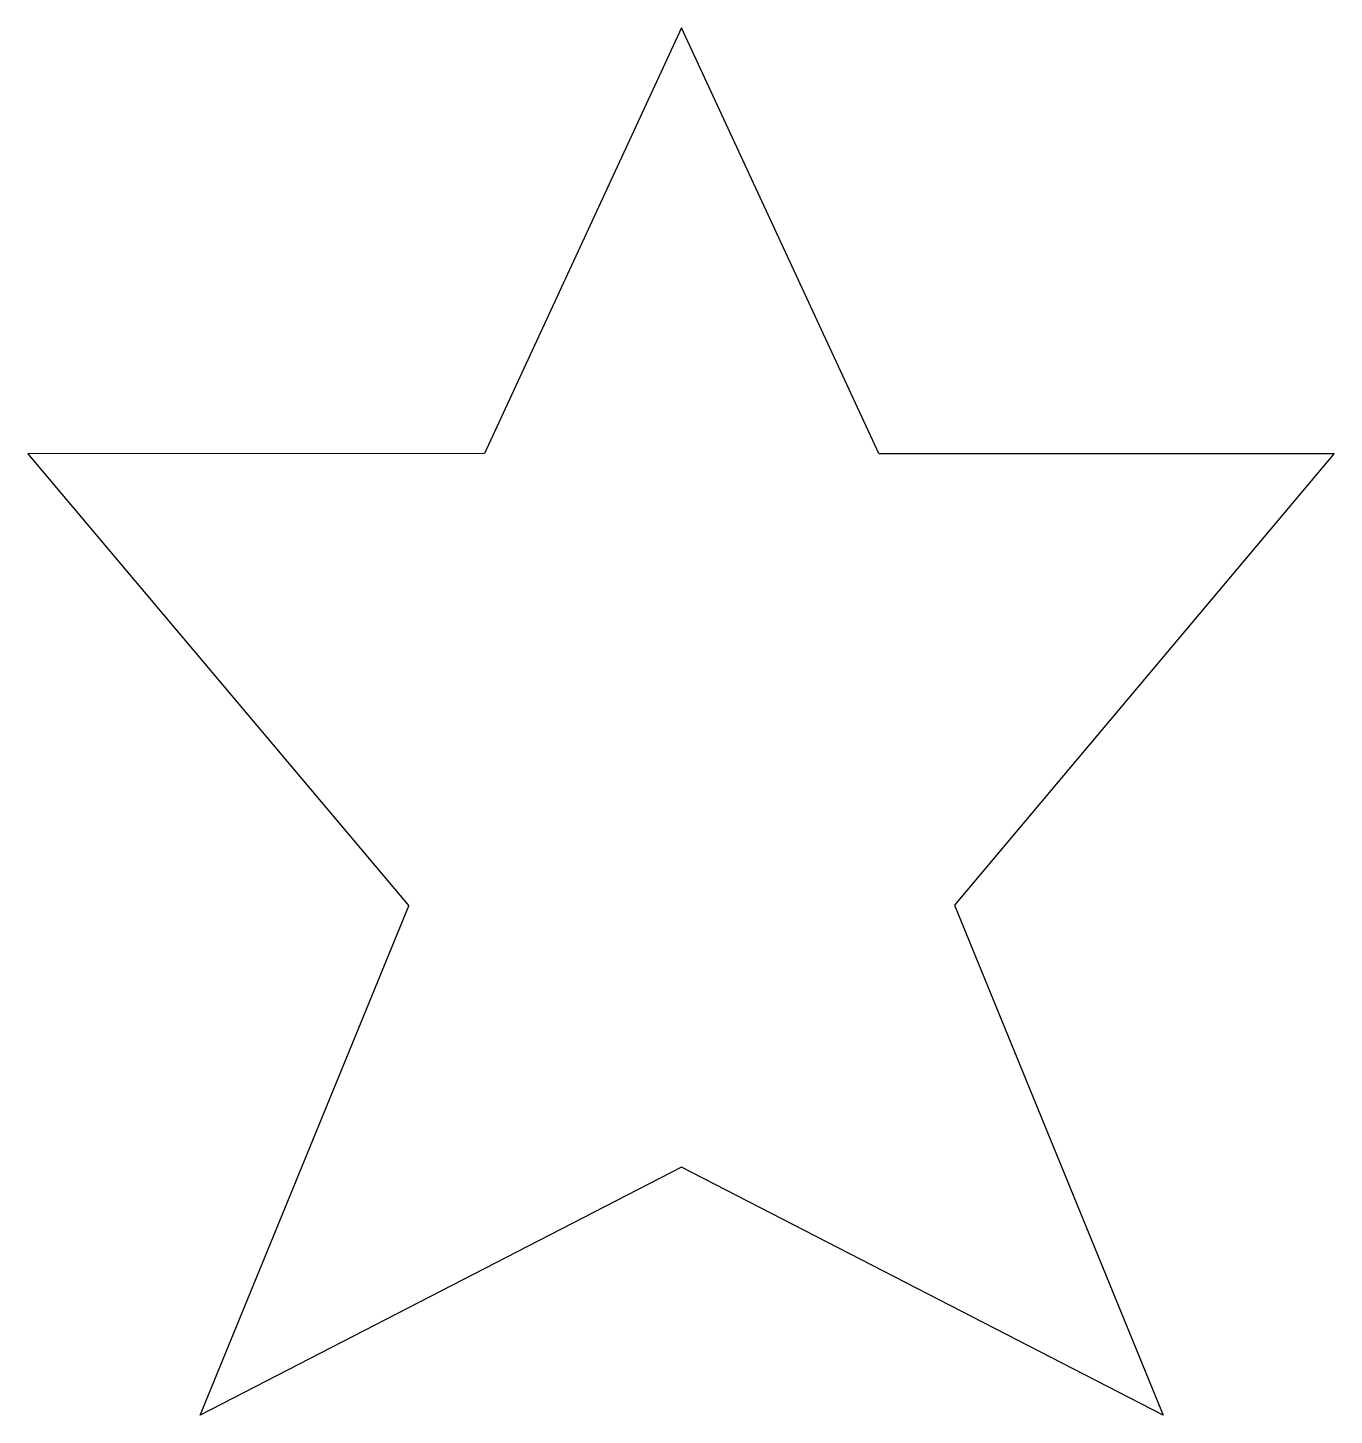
# Model space of a CAD drawing. Header units: millimetres. Extents: x 6.56 to 11.56, y -5.09 to 0.23.
import ezdxf

# ---------------------------------------------------------------- set-up
doc = ezdxf.new("R2010")
doc.units = ezdxf.units.MM
doc.layers.add('grabado linea medio', color=3, linetype='Continuous', true_color=0x00ff00)

msp = doc.modelspace()

# ---------------------------------------------------------------- linework, layer by layer
at = {"layer": 'grabado linea medio'}
for points in [[(9.8181, -1.4027), (9.0633, 0.2275), (8.3083, -1.403), (6.5596, -1.4036), (8.0182, -3.1345)], [(9.8181, -1.4027), (11.5621, -1.4027), (10.1077, -3.1328), (10.9066, -5.0856), (9.0633, -4.1352), (7.22, -5.0857), (8.0182, -3.1345)]]:
    msp.add_lwpolyline(points, dxfattribs=at)

doc.saveas('drawing.dxf')
